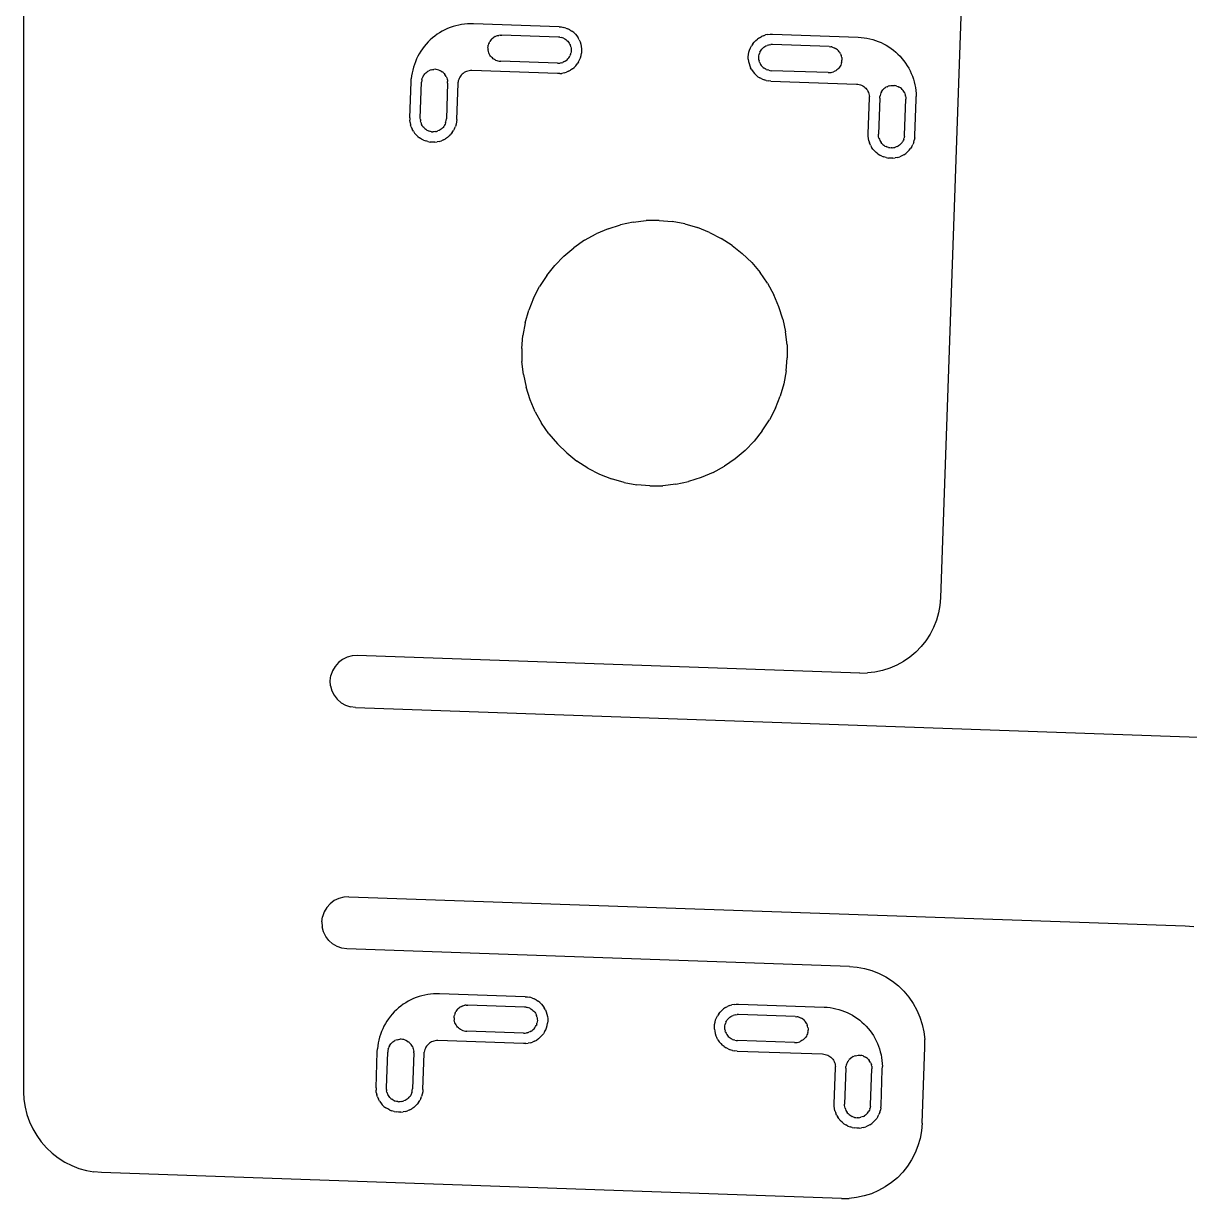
# Model space of a CAD drawing. Extents: x -45 to 62, y -48 to 31.
# Drawn here: x 6.65 to 29.03, y -12.94 to 9.62 of the extents above; entities that cross this region are included whole.
import ezdxf

# ---------------------------------------------------------------- set-up
doc = ezdxf.new("R2010")
doc.units = 0

msp = doc.modelspace()

# ---------------------------------------------------------------- linework, layer by layer
for p, q in [((25.239, 26.886), (24.251, -1.403)), ((6.65, 13.677), (6.65, -10.889)), ((14.736, 9.498), (14.686, 9.472)), ((14.788, 9.522), (14.736, 9.498)), ((14.84, 9.543), (14.788, 9.522)), ((14.894, 9.562), (14.84, 9.543)), ((14.948, 9.578), (14.894, 9.562)), ((15.003, 9.591), (14.948, 9.578)), ((15.059, 9.601), (15.003, 9.591)), ((15.115, 9.609), (15.059, 9.601)), ((15.172, 9.614), (15.115, 9.609)), ((15.228, 9.616), (15.172, 9.614)), ((15.285, 9.616), (15.228, 9.616)), ((16.929, 9.558), (15.285, 9.616)), ((16.929, 9.558), (16.973, 9.555)), ((16.973, 9.555), (17.016, 9.547)), ((17.059, 9.534), (17.016, 9.547)), ((17.059, 9.534), (17.1, 9.518)), ((17.139, 9.498), (17.1, 9.518)), ((17.139, 9.498), (17.176, 9.474)), ((14.416, 9.266), (14.378, 9.225)), ((14.457, 9.306), (14.416, 9.266)), ((14.499, 9.344), (14.457, 9.306)), ((14.544, 9.379), (14.499, 9.344)), ((14.589, 9.413), (14.544, 9.379)), ((14.637, 9.444), (14.589, 9.413)), ((14.686, 9.472), (14.637, 9.444)), ((15.587, 9.25), (15.578, 9.228)), ((15.587, 9.25), (15.598, 9.272)), ((15.611, 9.293), (15.598, 9.272)), ((15.627, 9.312), (15.611, 9.293)), ((15.644, 9.33), (15.627, 9.312)), ((15.644, 9.33), (15.662, 9.345)), ((15.682, 9.359), (15.662, 9.345)), ((15.704, 9.371), (15.682, 9.359)), ((15.704, 9.371), (15.726, 9.381)), ((15.726, 9.381), (15.75, 9.388)), ((15.75, 9.388), (15.774, 9.393)), ((15.798, 9.396), (15.774, 9.393)), ((15.798, 9.396), (15.828, 9.397)), ((16.917, 9.359), (15.828, 9.397)), ((16.946, 9.356), (16.917, 9.359)), ((16.946, 9.356), (16.97, 9.352)), ((16.994, 9.345), (16.97, 9.352)), ((17.017, 9.336), (16.994, 9.345)), ((17.017, 9.336), (17.039, 9.325)), ((17.039, 9.325), (17.059, 9.311)), ((17.059, 9.311), (17.078, 9.296)), ((17.078, 9.296), (17.096, 9.279)), ((17.096, 9.279), (17.112, 9.26)), ((17.112, 9.26), (17.126, 9.24)), ((17.211, 9.446), (17.176, 9.474)), ((17.211, 9.446), (17.242, 9.415)), ((17.242, 9.415), (17.271, 9.382)), ((17.271, 9.382), (17.296, 9.345)), ((17.317, 9.307), (17.296, 9.345)), ((17.317, 9.307), (17.335, 9.266)), ((17.335, 9.266), (17.348, 9.224)), ((20.646, 9.228), (20.673, 9.263)), ((20.673, 9.263), (20.704, 9.295)), ((20.704, 9.295), (20.738, 9.323)), ((20.774, 9.348), (20.738, 9.323)), ((20.774, 9.348), (20.813, 9.369)), ((20.853, 9.387), (20.813, 9.369)), ((20.853, 9.387), (20.895, 9.4)), ((20.938, 9.41), (20.895, 9.4)), ((20.938, 9.41), (20.982, 9.415)), ((20.982, 9.415), (21.026, 9.415)), ((21.026, 9.415), (22.67, 9.358)), ((22.67, 9.358), (22.727, 9.354)), ((22.727, 9.354), (22.783, 9.348)), ((22.783, 9.348), (22.839, 9.339)), ((22.839, 9.339), (22.895, 9.328)), ((22.895, 9.328), (22.95, 9.313)), ((22.95, 9.313), (23.004, 9.296)), ((23.004, 9.296), (23.057, 9.277)), ((23.057, 9.277), (23.109, 9.254)), ((23.109, 9.254), (23.16, 9.23)), ((14.246, 9.041), (14.218, 8.991)), ((14.275, 9.089), (14.246, 9.041)), ((14.307, 9.136), (14.275, 9.089)), ((14.342, 9.181), (14.307, 9.136)), ((14.378, 9.225), (14.342, 9.181)), ((15.564, 9.156), (15.566, 9.18)), ((15.564, 9.156), (15.565, 9.131)), ((15.565, 9.131), (15.567, 9.107)), ((15.566, 9.18), (15.571, 9.204)), ((15.573, 9.083), (15.567, 9.107)), ((15.578, 9.228), (15.571, 9.204)), ((15.58, 9.059), (15.573, 9.083)), ((15.59, 9.037), (15.58, 9.059)), ((15.602, 9.015), (15.59, 9.037)), ((17.126, 9.24), (17.137, 9.219)), ((17.137, 9.219), (17.147, 9.196)), ((17.15, 9.028), (17.141, 9.005)), ((17.155, 9.173), (17.147, 9.196)), ((17.15, 9.028), (17.156, 9.051)), ((17.155, 9.173), (17.16, 9.149)), ((17.161, 9.075), (17.156, 9.051)), ((17.16, 9.149), (17.162, 9.124)), ((17.163, 9.1), (17.161, 9.075)), ((17.162, 9.124), (17.163, 9.1)), ((17.348, 9.224), (17.357, 9.181)), ((17.351, 9.005), (17.359, 9.049)), ((17.357, 9.181), (17.362, 9.137)), ((17.363, 9.093), (17.359, 9.049)), ((17.362, 9.137), (17.363, 9.093)), ((20.561, 8.981), (20.565, 9.025)), ((20.565, 9.025), (20.573, 9.069)), ((20.573, 9.069), (20.585, 9.111)), ((20.585, 9.111), (20.601, 9.152)), ((20.601, 9.152), (20.622, 9.191)), ((20.646, 9.228), (20.622, 9.191)), ((20.768, 9.023), (20.774, 9.046)), ((20.784, 9.069), (20.774, 9.046)), ((20.784, 9.069), (20.795, 9.091)), ((20.795, 9.091), (20.808, 9.111)), ((20.808, 9.111), (20.823, 9.131)), ((20.823, 9.131), (20.84, 9.148)), ((20.84, 9.148), (20.859, 9.164)), ((20.859, 9.164), (20.879, 9.178)), ((20.879, 9.178), (20.901, 9.19)), ((20.901, 9.19), (20.923, 9.199)), ((20.947, 9.207), (20.923, 9.199)), ((20.971, 9.212), (20.947, 9.207)), ((20.971, 9.212), (20.995, 9.215)), ((21.024, 9.215), (20.995, 9.215)), ((22.114, 9.177), (21.024, 9.215)), ((22.114, 9.177), (22.143, 9.175)), ((22.167, 9.17), (22.143, 9.175)), ((22.167, 9.17), (22.191, 9.163)), ((22.191, 9.163), (22.214, 9.154)), ((22.214, 9.154), (22.235, 9.143)), ((22.256, 9.13), (22.235, 9.143)), ((22.275, 9.114), (22.256, 9.13)), ((22.275, 9.114), (22.293, 9.097)), ((22.309, 9.079), (22.293, 9.097)), ((22.322, 9.058), (22.309, 9.079)), ((22.334, 9.037), (22.322, 9.058)), ((22.334, 9.037), (22.344, 9.014)), ((23.16, 9.23), (23.21, 9.202)), ((23.21, 9.202), (23.258, 9.173)), ((23.258, 9.173), (23.305, 9.141)), ((23.305, 9.141), (23.35, 9.107)), ((23.35, 9.107), (23.394, 9.07)), ((23.394, 9.07), (23.435, 9.032)), ((23.435, 9.032), (23.475, 8.991)), ((14.152, 8.835), (14.135, 8.781)), ((14.171, 8.888), (14.152, 8.835)), ((14.194, 8.94), (14.171, 8.888)), ((14.218, 8.991), (14.194, 8.94)), ((15.615, 8.995), (15.602, 9.015)), ((15.631, 8.977), (15.615, 8.995)), ((15.649, 8.96), (15.631, 8.977)), ((15.668, 8.944), (15.649, 8.96)), ((15.689, 8.931), (15.668, 8.944)), ((15.71, 8.92), (15.689, 8.931)), ((15.71, 8.92), (15.733, 8.911)), ((15.733, 8.911), (15.757, 8.904)), ((15.757, 8.904), (15.781, 8.899)), ((15.781, 8.899), (15.81, 8.897)), ((16.9, 8.859), (15.81, 8.897)), ((16.9, 8.859), (16.929, 8.859)), ((16.929, 8.859), (16.953, 8.862)), ((16.977, 8.867), (16.953, 8.862)), ((16.977, 8.867), (17.001, 8.875)), ((17.023, 8.884), (17.001, 8.875)), ((17.045, 8.896), (17.023, 8.884)), ((17.045, 8.896), (17.065, 8.91)), ((17.065, 8.91), (17.084, 8.926)), ((17.084, 8.926), (17.101, 8.943)), ((17.101, 8.943), (17.116, 8.963)), ((17.116, 8.963), (17.129, 8.983)), ((17.129, 8.983), (17.141, 9.005)), ((17.22, 8.779), (17.251, 8.811)), ((17.251, 8.811), (17.278, 8.846)), ((17.302, 8.883), (17.278, 8.846)), ((17.302, 8.883), (17.323, 8.922)), ((17.323, 8.922), (17.339, 8.963)), ((17.339, 8.963), (17.351, 9.005)), ((20.562, 8.937), (20.561, 8.981)), ((20.562, 8.937), (20.567, 8.893)), ((20.567, 8.893), (20.576, 8.85)), ((20.576, 8.85), (20.589, 8.808)), ((20.589, 8.808), (20.607, 8.767)), ((20.761, 8.974), (20.763, 8.999)), ((20.762, 8.95), (20.761, 8.974)), ((20.764, 8.925), (20.762, 8.95)), ((20.763, 8.999), (20.768, 9.023)), ((20.764, 8.925), (20.769, 8.901)), ((20.777, 8.878), (20.769, 8.901)), ((20.777, 8.878), (20.787, 8.855)), ((20.787, 8.855), (20.798, 8.834)), ((20.798, 8.834), (20.812, 8.814)), ((20.812, 8.814), (20.828, 8.795)), ((22.326, 8.802), (22.313, 8.781)), ((22.337, 8.823), (22.326, 8.802)), ((22.346, 8.846), (22.337, 8.823)), ((22.351, 8.991), (22.344, 9.014)), ((22.353, 8.87), (22.346, 8.846)), ((22.357, 8.967), (22.351, 8.991)), ((22.353, 8.87), (22.358, 8.894)), ((22.357, 8.967), (22.359, 8.943)), ((22.358, 8.894), (22.36, 8.918)), ((22.359, 8.943), (22.36, 8.918)), ((23.475, 8.991), (23.512, 8.949)), ((23.512, 8.949), (23.548, 8.905)), ((23.548, 8.905), (23.581, 8.859)), ((23.581, 8.859), (23.612, 8.811)), ((23.612, 8.811), (23.641, 8.762)), ((14.1, 8.615), (14.094, 8.558)), ((14.109, 8.671), (14.1, 8.615)), ((14.12, 8.726), (14.109, 8.671)), ((14.135, 8.781), (14.12, 8.726)), ((14.313, 8.595), (14.304, 8.572)), ((14.324, 8.616), (14.313, 8.595)), ((14.324, 8.616), (14.338, 8.637)), ((14.338, 8.637), (14.353, 8.656)), ((14.37, 8.674), (14.353, 8.656)), ((14.37, 8.674), (14.389, 8.689)), ((14.389, 8.689), (14.409, 8.703)), ((14.409, 8.703), (14.43, 8.715)), ((14.453, 8.725), (14.43, 8.715)), ((14.476, 8.732), (14.453, 8.725)), ((14.476, 8.732), (14.5, 8.737)), ((14.5, 8.737), (14.524, 8.74)), ((14.549, 8.741), (14.524, 8.74)), ((14.573, 8.739), (14.549, 8.741)), ((14.597, 8.734), (14.573, 8.739)), ((14.621, 8.727), (14.597, 8.734)), ((14.621, 8.727), (14.644, 8.718)), ((14.666, 8.707), (14.644, 8.718)), ((14.666, 8.707), (14.686, 8.694)), ((14.705, 8.678), (14.686, 8.694)), ((14.705, 8.678), (14.723, 8.661)), ((14.723, 8.661), (14.739, 8.643)), ((14.753, 8.622), (14.739, 8.643)), ((14.765, 8.601), (14.753, 8.622)), ((14.765, 8.601), (14.774, 8.578)), ((14.774, 8.578), (14.782, 8.555)), ((15.024, 8.589), (15.013, 8.567)), ((15.038, 8.61), (15.024, 8.589)), ((15.053, 8.63), (15.038, 8.61)), ((15.071, 8.648), (15.053, 8.63)), ((15.09, 8.664), (15.071, 8.648)), ((15.11, 8.678), (15.09, 8.664)), ((15.132, 8.69), (15.11, 8.678)), ((15.155, 8.7), (15.132, 8.69)), ((15.179, 8.708), (15.155, 8.7)), ((15.204, 8.713), (15.179, 8.708)), ((15.229, 8.716), (15.204, 8.713)), ((15.254, 8.716), (15.229, 8.716)), ((16.898, 8.659), (15.254, 8.716)), ((16.942, 8.659), (16.898, 8.659)), ((16.942, 8.659), (16.986, 8.664)), ((17.029, 8.674), (16.986, 8.664)), ((17.029, 8.674), (17.071, 8.687)), ((17.111, 8.704), (17.071, 8.687)), ((17.111, 8.704), (17.15, 8.726)), ((17.186, 8.751), (17.15, 8.726)), ((17.186, 8.751), (17.22, 8.779)), ((20.628, 8.729), (20.607, 8.767)), ((20.628, 8.729), (20.653, 8.692)), ((20.653, 8.692), (20.682, 8.659)), ((20.682, 8.659), (20.713, 8.628)), ((20.748, 8.6), (20.713, 8.628)), ((20.748, 8.6), (20.785, 8.576)), ((20.824, 8.556), (20.785, 8.576)), ((20.828, 8.795), (20.846, 8.778)), ((20.846, 8.778), (20.865, 8.763)), ((20.885, 8.749), (20.865, 8.763)), ((20.907, 8.738), (20.885, 8.749)), ((20.907, 8.738), (20.93, 8.729)), ((20.954, 8.722), (20.93, 8.729)), ((20.954, 8.722), (20.978, 8.718)), ((20.978, 8.718), (21.007, 8.715)), ((22.096, 8.677), (21.007, 8.715)), ((22.096, 8.677), (22.126, 8.678)), ((22.126, 8.678), (22.15, 8.681)), ((22.15, 8.681), (22.174, 8.686)), ((22.174, 8.686), (22.198, 8.693)), ((22.22, 8.703), (22.198, 8.693)), ((22.242, 8.715), (22.22, 8.703)), ((22.262, 8.729), (22.242, 8.715)), ((22.28, 8.744), (22.262, 8.729)), ((22.298, 8.762), (22.28, 8.744)), ((22.313, 8.781), (22.298, 8.762)), ((23.641, 8.762), (23.667, 8.712)), ((23.667, 8.712), (23.691, 8.661)), ((23.691, 8.661), (23.712, 8.608)), ((23.712, 8.608), (23.731, 8.554)), ((14.066, 7.807), (14.09, 8.502)), ((14.09, 8.502), (14.094, 8.558)), ((14.266, 7.805), (14.29, 8.495)), ((14.293, 8.524), (14.29, 8.495)), ((14.297, 8.548), (14.293, 8.524)), ((14.297, 8.548), (14.304, 8.572)), ((14.79, 8.477), (14.766, 7.788)), ((14.782, 8.555), (14.787, 8.531)), ((14.787, 8.531), (14.79, 8.507)), ((14.79, 8.477), (14.79, 8.507)), ((14.966, 7.776), (14.99, 8.47)), ((14.99, 8.47), (14.992, 8.495)), ((14.996, 8.52), (14.992, 8.495)), ((15.003, 8.544), (14.996, 8.52)), ((15.013, 8.567), (15.003, 8.544)), ((20.824, 8.556), (20.865, 8.54)), ((20.908, 8.527), (20.865, 8.54)), ((20.908, 8.527), (20.951, 8.519)), ((20.995, 8.516), (20.951, 8.519)), ((20.995, 8.516), (22.639, 8.458)), ((22.639, 8.458), (22.664, 8.456)), ((22.664, 8.456), (22.689, 8.452)), ((22.689, 8.452), (22.713, 8.445)), ((22.713, 8.445), (22.736, 8.435)), ((22.736, 8.435), (22.758, 8.424)), ((22.758, 8.424), (22.779, 8.41)), ((22.779, 8.41), (22.799, 8.395)), ((22.799, 8.395), (22.817, 8.377)), ((22.817, 8.377), (22.833, 8.358)), ((22.833, 8.358), (22.847, 8.338)), ((23.132, 8.33), (23.147, 8.349)), ((23.165, 8.367), (23.147, 8.349)), ((23.183, 8.382), (23.165, 8.367)), ((23.183, 8.382), (23.203, 8.396)), ((23.225, 8.408), (23.203, 8.396)), ((23.225, 8.408), (23.247, 8.418)), ((23.271, 8.425), (23.247, 8.418)), ((23.271, 8.425), (23.295, 8.43)), ((23.295, 8.43), (23.319, 8.433)), ((23.319, 8.433), (23.344, 8.433)), ((23.344, 8.433), (23.368, 8.431)), ((23.392, 8.427), (23.368, 8.431)), ((23.416, 8.42), (23.392, 8.427)), ((23.416, 8.42), (23.438, 8.411)), ((23.438, 8.411), (23.46, 8.4)), ((23.481, 8.387), (23.46, 8.4)), ((23.5, 8.371), (23.481, 8.387)), ((23.518, 8.354), (23.5, 8.371)), ((23.518, 8.354), (23.533, 8.335)), ((23.731, 8.554), (23.746, 8.5)), ((23.746, 8.5), (23.76, 8.445)), ((23.76, 8.445), (23.77, 8.389)), ((23.77, 8.389), (23.778, 8.333)), ((22.847, 8.338), (22.859, 8.316)), ((22.859, 8.316), (22.869, 8.293)), ((22.861, 7.5), (22.885, 8.195)), ((22.869, 8.293), (22.877, 8.269)), ((22.877, 8.269), (22.882, 8.244)), ((22.882, 8.244), (22.885, 8.22)), ((22.885, 8.195), (22.885, 8.22)), ((23.085, 8.188), (23.061, 7.498)), ((23.085, 8.188), (23.087, 8.217)), ((23.092, 8.241), (23.087, 8.217)), ((23.099, 8.265), (23.092, 8.241)), ((23.108, 8.287), (23.099, 8.265)), ((23.119, 8.309), (23.108, 8.287)), ((23.119, 8.309), (23.132, 8.33)), ((23.547, 8.315), (23.533, 8.335)), ((23.559, 8.294), (23.547, 8.315)), ((23.559, 8.294), (23.569, 8.271)), ((23.56, 7.48), (23.585, 8.17)), ((23.569, 8.271), (23.576, 8.248)), ((23.581, 8.224), (23.576, 8.248)), ((23.581, 8.224), (23.584, 8.2)), ((23.584, 8.2), (23.585, 8.17)), ((23.76, 7.469), (23.784, 8.163)), ((23.778, 8.333), (23.783, 8.276)), ((23.783, 8.276), (23.785, 8.22)), ((23.784, 8.163), (23.785, 8.22)), ((14.066, 7.807), (14.067, 7.763)), ((14.072, 7.719), (14.067, 7.763)), ((14.072, 7.719), (14.081, 7.676)), ((14.094, 7.634), (14.081, 7.676)), ((14.267, 7.776), (14.266, 7.805)), ((14.267, 7.776), (14.269, 7.751)), ((14.274, 7.727), (14.269, 7.751)), ((14.274, 7.727), (14.282, 7.704)), ((14.282, 7.704), (14.292, 7.681)), ((14.303, 7.66), (14.292, 7.681)), ((14.743, 7.688), (14.732, 7.666)), ((14.752, 7.711), (14.743, 7.688)), ((14.752, 7.711), (14.759, 7.734)), ((14.759, 7.734), (14.763, 7.758)), ((14.763, 7.758), (14.766, 7.788)), ((14.954, 7.688), (14.942, 7.646)), ((14.962, 7.732), (14.954, 7.688)), ((14.966, 7.776), (14.962, 7.732)), ((14.094, 7.634), (14.112, 7.593)), ((14.133, 7.555), (14.112, 7.593)), ((14.133, 7.555), (14.158, 7.518)), ((14.158, 7.518), (14.187, 7.484)), ((14.218, 7.454), (14.187, 7.484)), ((14.218, 7.454), (14.253, 7.426)), ((14.317, 7.64), (14.303, 7.66)), ((14.333, 7.621), (14.317, 7.64)), ((14.333, 7.621), (14.351, 7.604)), ((14.351, 7.604), (14.37, 7.589)), ((14.39, 7.575), (14.37, 7.589)), ((14.39, 7.575), (14.412, 7.564)), ((14.412, 7.564), (14.435, 7.555)), ((14.459, 7.548), (14.435, 7.555)), ((14.483, 7.544), (14.459, 7.548)), ((14.483, 7.544), (14.507, 7.542)), ((14.532, 7.542), (14.507, 7.542)), ((14.556, 7.545), (14.532, 7.542)), ((14.556, 7.545), (14.58, 7.55)), ((14.58, 7.55), (14.603, 7.557)), ((14.626, 7.567), (14.603, 7.557)), ((14.647, 7.579), (14.626, 7.567)), ((14.667, 7.593), (14.647, 7.579)), ((14.686, 7.609), (14.667, 7.593)), ((14.69, 7.613), (14.686, 7.609)), ((14.69, 7.613), (14.703, 7.626)), ((14.719, 7.645), (14.703, 7.626)), ((14.732, 7.666), (14.719, 7.645)), ((14.823, 7.462), (14.789, 7.434)), ((14.823, 7.462), (14.834, 7.473)), ((14.834, 7.473), (14.854, 7.494)), ((14.881, 7.528), (14.854, 7.494)), ((14.881, 7.528), (14.905, 7.566)), ((14.925, 7.605), (14.905, 7.566)), ((14.925, 7.605), (14.942, 7.646)), ((22.861, 7.456), (22.861, 7.5)), ((22.866, 7.412), (22.861, 7.456)), ((23.061, 7.468), (23.061, 7.498)), ((23.064, 7.444), (23.061, 7.468)), ((23.558, 7.451), (23.554, 7.427)), ((23.558, 7.451), (23.56, 7.48)), ((23.756, 7.425), (23.76, 7.469)), ((14.29, 7.402), (14.253, 7.426)), ((14.329, 7.382), (14.29, 7.402)), ((14.329, 7.382), (14.37, 7.366)), ((14.413, 7.353), (14.37, 7.366)), ((14.413, 7.353), (14.456, 7.345)), ((14.5, 7.342), (14.456, 7.345)), ((14.544, 7.342), (14.5, 7.342)), ((14.544, 7.342), (14.588, 7.347)), ((14.631, 7.356), (14.588, 7.347)), ((14.631, 7.356), (14.673, 7.37)), ((14.714, 7.387), (14.673, 7.37)), ((14.714, 7.387), (14.753, 7.409)), ((14.789, 7.434), (14.753, 7.409)), ((22.876, 7.369), (22.866, 7.412)), ((22.876, 7.369), (22.889, 7.327)), ((22.906, 7.286), (22.889, 7.327)), ((22.906, 7.286), (22.928, 7.247)), ((22.953, 7.211), (22.928, 7.247)), ((23.069, 7.42), (23.064, 7.444)), ((23.069, 7.42), (23.077, 7.397)), ((23.077, 7.397), (23.086, 7.374)), ((23.086, 7.374), (23.098, 7.353)), ((23.098, 7.353), (23.112, 7.333)), ((23.124, 7.318), (23.112, 7.333)), ((23.124, 7.318), (23.128, 7.314)), ((23.128, 7.314), (23.145, 7.297)), ((23.145, 7.297), (23.165, 7.282)), ((23.165, 7.282), (23.185, 7.268)), ((23.185, 7.268), (23.207, 7.257)), ((23.23, 7.248), (23.207, 7.257)), ((23.253, 7.241), (23.23, 7.248)), ((23.253, 7.241), (23.277, 7.237)), ((23.277, 7.237), (23.302, 7.235)), ((23.326, 7.235), (23.302, 7.235)), ((23.326, 7.235), (23.351, 7.238)), ((23.351, 7.238), (23.375, 7.243)), ((23.398, 7.25), (23.375, 7.243)), ((23.42, 7.26), (23.398, 7.25)), ((23.42, 7.26), (23.442, 7.272)), ((23.462, 7.286), (23.442, 7.272)), ((23.481, 7.302), (23.462, 7.286)), ((23.481, 7.302), (23.498, 7.319)), ((23.498, 7.319), (23.513, 7.338)), ((23.513, 7.338), (23.526, 7.359)), ((23.538, 7.381), (23.526, 7.359)), ((23.547, 7.403), (23.538, 7.381)), ((23.547, 7.403), (23.554, 7.427)), ((23.648, 7.187), (23.676, 7.221)), ((23.7, 7.258), (23.676, 7.221)), ((23.7, 7.258), (23.72, 7.298)), ((23.736, 7.339), (23.72, 7.298)), ((23.736, 7.339), (23.748, 7.381)), ((23.756, 7.425), (23.748, 7.381)), ((22.953, 7.211), (22.971, 7.189)), ((22.971, 7.189), (22.981, 7.177)), ((23.013, 7.147), (22.981, 7.177)), ((23.048, 7.119), (23.013, 7.147)), ((23.048, 7.119), (23.085, 7.095)), ((23.124, 7.075), (23.085, 7.095)), ((23.124, 7.075), (23.165, 7.058)), ((23.207, 7.046), (23.165, 7.058)), ((23.207, 7.046), (23.251, 7.038)), ((23.295, 7.035), (23.251, 7.038)), ((23.339, 7.035), (23.295, 7.035)), ((23.339, 7.035), (23.383, 7.04)), ((23.426, 7.049), (23.383, 7.04)), ((23.426, 7.049), (23.468, 7.063)), ((23.509, 7.08), (23.468, 7.063)), ((23.547, 7.102), (23.509, 7.08)), ((23.547, 7.102), (23.584, 7.127)), ((23.617, 7.155), (23.584, 7.127)), ((23.617, 7.155), (23.648, 7.187)), ((17.869, 5.679), (17.639, 5.58)), ((17.869, 5.679), (18.107, 5.755)), ((18.352, 5.808), (18.107, 5.755)), ((18.352, 5.808), (18.6, 5.836)), ((18.851, 5.839), (18.6, 5.836)), ((18.851, 5.839), (19.1, 5.818)), ((19.346, 5.773), (19.1, 5.818)), ((19.346, 5.773), (19.587, 5.704)), ((19.819, 5.611), (19.587, 5.704)), ((17.42, 5.459), (17.214, 5.317)), ((17.42, 5.459), (17.639, 5.58)), ((19.819, 5.611), (20.041, 5.496)), ((20.251, 5.36), (20.041, 5.496)), ((17.023, 5.156), (17.214, 5.317)), ((20.251, 5.36), (20.447, 5.204)), ((20.447, 5.204), (20.627, 5.03)), ((16.692, 4.781), (16.848, 4.976)), ((16.848, 4.976), (17.023, 5.156)), ((20.627, 5.03), (20.788, 4.839)), ((16.692, 4.781), (16.556, 4.571)), ((20.93, 4.633), (20.788, 4.839)), ((16.441, 4.348), (16.556, 4.571)), ((20.93, 4.633), (21.051, 4.414)), ((16.441, 4.348), (16.349, 4.116)), ((21.15, 4.184), (21.051, 4.414)), ((16.28, 3.875), (16.349, 4.116)), ((21.226, 3.946), (21.15, 4.184)), ((16.28, 3.875), (16.234, 3.629)), ((21.226, 3.946), (21.279, 3.701)), ((16.213, 3.38), (16.234, 3.629)), ((21.307, 3.452), (21.279, 3.701)), ((21.307, 3.452), (21.31, 3.202)), ((16.213, 3.38), (16.217, 3.13)), ((21.289, 2.953), (21.31, 3.202)), ((16.245, 2.881), (16.217, 3.13)), ((21.289, 2.953), (21.244, 2.706)), ((16.245, 2.881), (16.297, 2.636)), ((16.373, 2.398), (16.297, 2.636)), ((21.244, 2.706), (21.175, 2.466)), ((16.472, 2.168), (16.373, 2.398)), ((21.082, 2.233), (21.175, 2.466)), ((16.472, 2.168), (16.593, 1.949)), ((21.082, 2.233), (20.967, 2.011)), ((16.735, 1.743), (16.593, 1.949)), ((20.831, 1.801), (20.967, 2.011)), ((16.735, 1.743), (16.897, 1.552)), ((20.501, 1.426), (20.675, 1.605)), ((20.831, 1.801), (20.675, 1.605)), ((16.897, 1.552), (17.076, 1.377)), ((17.076, 1.377), (17.272, 1.221)), ((20.501, 1.426), (20.31, 1.264)), ((17.482, 1.085), (17.272, 1.221)), ((20.31, 1.264), (20.104, 1.123)), ((17.482, 1.085), (17.704, 0.97)), ((17.704, 0.97), (17.937, 0.878)), ((19.655, 0.902), (19.416, 0.826)), ((19.885, 1.001), (19.655, 0.902)), ((19.885, 1.001), (20.104, 1.123)), ((18.177, 0.809), (17.937, 0.878)), ((18.177, 0.809), (18.423, 0.763)), ((18.673, 0.742), (18.423, 0.763)), ((18.673, 0.742), (18.923, 0.746)), ((19.172, 0.774), (18.923, 0.746)), ((19.172, 0.774), (19.416, 0.826)), ((24.239, -1.55), (24.212, -1.695)), ((24.251, -1.403), (24.239, -1.55)), ((24.212, -1.695), (24.172, -1.836)), ((24.117, -1.973), (24.05, -2.104)), ((24.172, -1.836), (24.117, -1.973)), ((23.97, -2.228), (23.878, -2.343)), ((24.05, -2.104), (23.97, -2.228)), ((23.775, -2.448), (23.663, -2.543)), ((23.878, -2.343), (23.775, -2.448)), ((12.697, -2.648), (12.632, -2.721)), ((12.775, -2.588), (12.697, -2.648)), ((12.863, -2.545), (12.775, -2.588)), ((12.958, -2.52), (12.863, -2.545)), ((13.056, -2.514), (12.958, -2.52)), ((22.7, -2.85), (13.056, -2.514)), ((23.413, -2.698), (23.277, -2.756)), ((23.541, -2.627), (23.413, -2.698)), ((23.663, -2.543), (23.541, -2.627)), ((12.539, -2.996), (12.552, -2.899)), ((12.583, -2.806), (12.552, -2.899)), ((12.632, -2.721), (12.583, -2.806)), ((22.7, -2.85), (22.847, -2.848)), ((22.993, -2.832), (22.847, -2.848)), ((23.137, -2.801), (22.993, -2.832)), ((23.277, -2.756), (23.137, -2.801)), ((12.545, -3.094), (12.539, -2.996)), ((12.545, -3.094), (12.57, -3.188)), ((12.57, -3.188), (12.613, -3.276)), ((12.613, -3.276), (12.673, -3.354)), ((12.673, -3.354), (12.746, -3.419)), ((12.746, -3.419), (12.831, -3.468)), ((12.831, -3.468), (12.924, -3.5)), ((13.021, -3.513), (12.924, -3.5)), ((13.021, -3.513), (29.203, -4.078)), ((12.701, -7.176), (12.613, -7.219)), ((12.796, -7.151), (12.701, -7.176)), ((12.894, -7.145), (12.796, -7.151)), ((12.894, -7.145), (28.949, -7.705)), ((12.422, -7.437), (12.39, -7.53)), ((12.471, -7.352), (12.422, -7.437)), ((12.536, -7.279), (12.471, -7.352)), ((12.613, -7.219), (12.536, -7.279)), ((12.377, -7.627), (12.39, -7.53)), ((12.377, -7.627), (12.383, -7.725)), ((12.408, -7.82), (12.383, -7.725)), ((12.451, -7.908), (12.408, -7.82)), ((28.949, -7.705), (29.112, -7.716)), ((12.511, -7.986), (12.451, -7.908)), ((12.584, -8.05), (12.511, -7.986)), ((12.669, -8.1), (12.584, -8.05)), ((12.762, -8.131), (12.669, -8.1)), ((12.859, -8.144), (12.762, -8.131)), ((22.503, -8.481), (12.859, -8.144)), ((22.503, -8.481), (22.65, -8.493)), ((22.65, -8.493), (22.795, -8.52)), ((22.795, -8.52), (22.936, -8.561)), ((22.936, -8.561), (23.073, -8.615)), ((23.073, -8.615), (23.204, -8.683)), ((23.204, -8.683), (23.327, -8.763)), ((23.327, -8.763), (23.442, -8.854)), ((14.409, -9.02), (14.353, -9.031)), ((14.465, -9.012), (14.409, -9.02)), ((14.522, -9.007), (14.465, -9.012)), ((14.578, -9.005), (14.522, -9.007)), ((14.635, -9.006), (14.578, -9.005)), ((16.279, -9.063), (14.635, -9.006)), ((23.442, -8.854), (23.548, -8.957)), ((23.548, -8.957), (23.643, -9.069)), ((13.894, -9.242), (13.849, -9.278)), ((13.939, -9.209), (13.894, -9.242)), ((13.987, -9.178), (13.939, -9.209)), ((14.036, -9.149), (13.987, -9.178)), ((14.086, -9.123), (14.036, -9.149)), ((14.138, -9.099), (14.086, -9.123)), ((14.19, -9.078), (14.138, -9.099)), ((14.244, -9.06), (14.19, -9.078)), ((14.298, -9.044), (14.244, -9.06)), ((14.353, -9.031), (14.298, -9.044)), ((15.054, -9.25), (15.076, -9.241)), ((15.076, -9.241), (15.1, -9.233)), ((15.1, -9.233), (15.124, -9.228)), ((15.148, -9.225), (15.124, -9.228)), ((15.148, -9.225), (15.178, -9.225)), ((16.267, -9.263), (15.178, -9.225)), ((16.279, -9.063), (16.323, -9.067)), ((16.323, -9.067), (16.366, -9.075)), ((16.409, -9.087), (16.366, -9.075)), ((16.409, -9.087), (16.45, -9.103)), ((16.489, -9.124), (16.45, -9.103)), ((16.489, -9.124), (16.526, -9.148)), ((16.561, -9.175), (16.526, -9.148)), ((16.561, -9.175), (16.592, -9.206)), ((16.592, -9.206), (16.621, -9.24)), ((16.621, -9.24), (16.646, -9.276)), ((20.203, -9.234), (20.163, -9.252)), ((20.203, -9.234), (20.245, -9.221)), ((20.288, -9.212), (20.245, -9.221)), ((20.288, -9.212), (20.332, -9.207)), ((20.332, -9.207), (20.376, -9.206)), ((20.376, -9.206), (22.02, -9.264)), ((23.643, -9.069), (23.726, -9.191)), ((23.726, -9.191), (23.798, -9.32)), ((13.692, -9.44), (13.657, -9.485)), ((13.728, -9.397), (13.692, -9.44)), ((13.766, -9.355), (13.728, -9.397)), ((13.807, -9.315), (13.766, -9.355)), ((13.849, -9.278), (13.807, -9.315)), ((14.914, -9.466), (14.916, -9.441)), ((14.914, -9.466), (14.915, -9.49)), ((14.916, -9.441), (14.921, -9.417)), ((14.928, -9.394), (14.921, -9.417)), ((14.937, -9.371), (14.928, -9.394)), ((14.937, -9.371), (14.948, -9.349)), ((14.961, -9.329), (14.948, -9.349)), ((14.976, -9.309), (14.961, -9.329)), ((14.994, -9.292), (14.976, -9.309)), ((14.994, -9.292), (15.012, -9.276)), ((15.032, -9.262), (15.012, -9.276)), ((15.054, -9.25), (15.032, -9.262)), ((16.296, -9.265), (16.267, -9.263)), ((16.296, -9.265), (16.32, -9.27)), ((16.344, -9.277), (16.32, -9.27)), ((16.367, -9.286), (16.344, -9.277)), ((16.367, -9.286), (16.389, -9.297)), ((16.389, -9.297), (16.409, -9.31)), ((16.409, -9.31), (16.428, -9.325)), ((16.428, -9.325), (16.446, -9.343)), ((16.446, -9.343), (16.462, -9.361)), ((16.462, -9.361), (16.476, -9.381)), ((16.476, -9.381), (16.487, -9.403)), ((16.487, -9.403), (16.497, -9.425)), ((16.505, -9.449), (16.497, -9.425)), ((16.505, -9.449), (16.51, -9.473)), ((16.51, -9.473), (16.512, -9.497)), ((16.667, -9.315), (16.646, -9.276)), ((16.667, -9.315), (16.685, -9.355)), ((16.685, -9.355), (16.698, -9.397)), ((16.698, -9.397), (16.707, -9.441)), ((16.707, -9.441), (16.712, -9.484)), ((19.935, -9.51), (19.951, -9.469)), ((19.951, -9.469), (19.972, -9.43)), ((19.996, -9.393), (19.972, -9.43)), ((19.996, -9.393), (20.023, -9.359)), ((20.023, -9.359), (20.054, -9.327)), ((20.054, -9.327), (20.088, -9.298)), ((20.124, -9.273), (20.088, -9.298)), ((20.124, -9.273), (20.163, -9.252)), ((20.173, -9.491), (20.19, -9.473)), ((20.19, -9.473), (20.209, -9.458)), ((20.209, -9.458), (20.229, -9.444)), ((20.229, -9.444), (20.251, -9.432)), ((20.251, -9.432), (20.273, -9.422)), ((20.297, -9.415), (20.273, -9.422)), ((20.321, -9.409), (20.297, -9.415)), ((20.321, -9.409), (20.345, -9.407)), ((20.374, -9.406), (20.345, -9.407)), ((21.464, -9.444), (20.374, -9.406)), ((21.464, -9.444), (21.493, -9.447)), ((21.517, -9.451), (21.493, -9.447)), ((21.517, -9.451), (21.541, -9.458)), ((21.541, -9.458), (21.564, -9.467)), ((21.564, -9.467), (21.585, -9.478)), ((22.02, -9.264), (22.077, -9.267)), ((22.077, -9.267), (22.133, -9.273)), ((22.133, -9.273), (22.189, -9.282)), ((22.189, -9.282), (22.245, -9.294)), ((22.245, -9.294), (22.3, -9.308)), ((22.3, -9.308), (22.354, -9.325)), ((22.354, -9.325), (22.407, -9.345)), ((22.407, -9.345), (22.459, -9.367)), ((22.459, -9.367), (22.51, -9.392)), ((22.51, -9.392), (22.56, -9.419)), ((22.56, -9.419), (22.608, -9.449)), ((22.608, -9.449), (22.655, -9.481)), ((23.798, -9.32), (23.856, -9.455)), ((23.856, -9.455), (23.901, -9.595)), ((13.544, -9.681), (13.521, -9.733)), ((13.568, -9.63), (13.544, -9.681)), ((13.596, -9.58), (13.568, -9.63)), ((13.625, -9.532), (13.596, -9.58)), ((13.657, -9.485), (13.625, -9.532)), ((14.915, -9.49), (14.917, -9.515)), ((14.923, -9.539), (14.917, -9.515)), ((14.93, -9.562), (14.923, -9.539)), ((14.94, -9.584), (14.93, -9.562)), ((14.952, -9.606), (14.94, -9.584)), ((14.965, -9.626), (14.952, -9.606)), ((14.981, -9.645), (14.965, -9.626)), ((14.999, -9.662), (14.981, -9.645)), ((15.018, -9.677), (14.999, -9.662)), ((15.039, -9.691), (15.018, -9.677)), ((15.06, -9.702), (15.039, -9.691)), ((16.415, -9.711), (16.434, -9.696)), ((16.434, -9.696), (16.451, -9.678)), ((16.451, -9.678), (16.466, -9.659)), ((16.466, -9.659), (16.479, -9.638)), ((16.479, -9.638), (16.491, -9.616)), ((16.5, -9.594), (16.491, -9.616)), ((16.5, -9.594), (16.506, -9.57)), ((16.511, -9.546), (16.506, -9.57)), ((16.513, -9.522), (16.511, -9.546)), ((16.512, -9.497), (16.513, -9.522)), ((16.652, -9.739), (16.673, -9.7)), ((16.673, -9.7), (16.689, -9.658)), ((16.689, -9.658), (16.701, -9.616)), ((16.701, -9.616), (16.709, -9.573)), ((16.713, -9.529), (16.709, -9.573)), ((16.712, -9.484), (16.713, -9.529)), ((19.911, -9.64), (19.915, -9.596)), ((19.912, -9.684), (19.911, -9.64)), ((19.912, -9.684), (19.917, -9.728)), ((19.915, -9.596), (19.923, -9.553)), ((19.923, -9.553), (19.935, -9.51)), ((20.111, -9.647), (20.113, -9.623)), ((20.112, -9.672), (20.111, -9.647)), ((20.114, -9.696), (20.112, -9.672)), ((20.113, -9.623), (20.118, -9.599)), ((20.114, -9.696), (20.119, -9.72)), ((20.118, -9.599), (20.124, -9.575)), ((20.133, -9.552), (20.124, -9.575)), ((20.133, -9.552), (20.145, -9.531)), ((20.145, -9.531), (20.158, -9.51)), ((20.158, -9.51), (20.173, -9.491)), ((21.606, -9.492), (21.585, -9.478)), ((21.625, -9.507), (21.606, -9.492)), ((21.625, -9.507), (21.643, -9.524)), ((21.659, -9.543), (21.643, -9.524)), ((21.672, -9.563), (21.659, -9.543)), ((21.684, -9.584), (21.672, -9.563)), ((21.684, -9.584), (21.694, -9.607)), ((21.701, -9.63), (21.694, -9.607)), ((21.707, -9.654), (21.701, -9.63)), ((21.707, -9.654), (21.709, -9.679)), ((21.709, -9.679), (21.71, -9.703)), ((22.655, -9.481), (22.7, -9.515)), ((22.7, -9.515), (22.744, -9.551)), ((22.744, -9.551), (22.785, -9.59)), ((22.785, -9.59), (22.825, -9.63)), ((22.825, -9.63), (22.862, -9.673)), ((22.862, -9.673), (22.898, -9.717)), ((23.901, -9.595), (23.931, -9.739)), ((13.47, -9.895), (13.459, -9.951)), ((13.485, -9.84), (13.47, -9.895)), ((13.502, -9.786), (13.485, -9.84)), ((13.521, -9.733), (13.502, -9.786)), ((13.739, -9.932), (13.759, -9.918)), ((13.759, -9.918), (13.78, -9.906)), ((13.803, -9.897), (13.78, -9.906)), ((13.826, -9.889), (13.803, -9.897)), ((13.826, -9.889), (13.85, -9.884)), ((13.85, -9.884), (13.874, -9.881)), ((13.899, -9.881), (13.874, -9.881)), ((13.923, -9.883), (13.899, -9.881)), ((13.947, -9.887), (13.923, -9.883)), ((13.971, -9.894), (13.947, -9.887)), ((13.971, -9.894), (13.994, -9.903)), ((14.016, -9.914), (13.994, -9.903)), ((14.016, -9.914), (14.036, -9.928)), ((14.505, -9.921), (14.482, -9.931)), ((14.529, -9.914), (14.505, -9.921)), ((14.554, -9.908), (14.529, -9.914)), ((14.579, -9.906), (14.554, -9.908)), ((14.604, -9.905), (14.579, -9.906)), ((16.248, -9.963), (14.604, -9.905)), ((15.06, -9.702), (15.083, -9.711)), ((15.083, -9.711), (15.107, -9.718)), ((15.107, -9.718), (15.131, -9.722)), ((15.131, -9.722), (15.16, -9.725)), ((16.25, -9.763), (15.16, -9.725)), ((16.25, -9.763), (16.279, -9.762)), ((16.279, -9.762), (16.303, -9.759)), ((16.327, -9.754), (16.303, -9.759)), ((16.327, -9.754), (16.351, -9.747)), ((16.373, -9.737), (16.351, -9.747)), ((16.395, -9.725), (16.373, -9.737)), ((16.395, -9.725), (16.415, -9.711)), ((16.461, -9.917), (16.421, -9.934)), ((16.461, -9.917), (16.5, -9.896)), ((16.536, -9.871), (16.5, -9.896)), ((16.536, -9.871), (16.57, -9.842)), ((16.57, -9.842), (16.601, -9.81)), ((16.601, -9.81), (16.628, -9.776)), ((16.652, -9.739), (16.628, -9.776)), ((19.917, -9.728), (19.926, -9.772)), ((19.926, -9.772), (19.939, -9.814)), ((19.939, -9.814), (19.957, -9.854)), ((19.978, -9.893), (19.957, -9.854)), ((19.978, -9.893), (20.003, -9.929)), ((20.127, -9.743), (20.119, -9.72)), ((20.127, -9.743), (20.137, -9.766)), ((20.137, -9.766), (20.148, -9.787)), ((20.148, -9.787), (20.162, -9.808)), ((20.162, -9.808), (20.178, -9.826)), ((20.178, -9.826), (20.196, -9.843)), ((20.196, -9.843), (20.215, -9.859)), ((20.235, -9.872), (20.215, -9.859)), ((20.257, -9.883), (20.235, -9.872)), ((20.257, -9.883), (20.28, -9.892)), ((20.304, -9.899), (20.28, -9.892)), ((20.304, -9.899), (20.328, -9.904)), ((20.328, -9.904), (20.357, -9.906)), ((21.446, -9.944), (20.357, -9.906)), ((21.57, -9.919), (21.548, -9.928)), ((21.592, -9.907), (21.57, -9.919)), ((21.612, -9.893), (21.592, -9.907)), ((21.63, -9.877), (21.612, -9.893)), ((21.648, -9.859), (21.63, -9.877)), ((21.663, -9.84), (21.648, -9.859)), ((21.676, -9.82), (21.663, -9.84)), ((21.687, -9.798), (21.676, -9.82)), ((21.696, -9.775), (21.687, -9.798)), ((21.703, -9.752), (21.696, -9.775)), ((21.703, -9.752), (21.708, -9.728)), ((21.708, -9.728), (21.71, -9.703)), ((22.898, -9.717), (22.931, -9.763)), ((22.931, -9.763), (22.962, -9.81)), ((22.962, -9.81), (22.991, -9.859)), ((22.991, -9.859), (23.017, -9.909)), ((23.017, -9.909), (23.041, -9.961)), ((23.931, -9.739), (23.948, -9.885)), ((23.95, -10.032), (23.948, -9.885)), ((13.416, -10.814), (13.44, -10.12)), ((13.44, -10.12), (13.444, -10.063)), ((13.45, -10.007), (13.444, -10.063)), ((13.459, -9.951), (13.45, -10.007)), ((13.616, -10.816), (13.64, -10.127)), ((13.643, -10.097), (13.64, -10.127)), ((13.647, -10.073), (13.643, -10.097)), ((13.647, -10.073), (13.654, -10.05)), ((13.663, -10.027), (13.654, -10.05)), ((13.674, -10.005), (13.663, -10.027)), ((13.674, -10.005), (13.688, -9.985)), ((13.688, -9.985), (13.703, -9.965)), ((13.72, -9.948), (13.703, -9.965)), ((13.72, -9.948), (13.739, -9.932)), ((14.055, -9.943), (14.036, -9.928)), ((14.055, -9.943), (14.073, -9.96)), ((14.073, -9.96), (14.089, -9.979)), ((14.103, -9.999), (14.089, -9.979)), ((14.115, -10.02), (14.103, -9.999)), ((14.115, -10.02), (14.124, -10.043)), ((14.14, -10.144), (14.116, -10.834)), ((14.124, -10.043), (14.132, -10.066)), ((14.132, -10.066), (14.137, -10.09)), ((14.137, -10.09), (14.14, -10.115)), ((14.14, -10.144), (14.14, -10.115)), ((14.316, -10.846), (14.34, -10.151)), ((14.34, -10.151), (14.342, -10.126)), ((14.346, -10.102), (14.342, -10.126)), ((14.353, -10.078), (14.346, -10.102)), ((14.363, -10.054), (14.353, -10.078)), ((14.374, -10.032), (14.363, -10.054)), ((14.388, -10.011), (14.374, -10.032)), ((14.403, -9.992), (14.388, -10.011)), ((14.421, -9.974), (14.403, -9.992)), ((14.44, -9.957), (14.421, -9.974)), ((14.46, -9.943), (14.44, -9.957)), ((14.482, -9.931), (14.46, -9.943)), ((16.292, -9.962), (16.248, -9.963)), ((16.292, -9.962), (16.336, -9.957)), ((16.379, -9.948), (16.336, -9.957)), ((16.379, -9.948), (16.421, -9.934)), ((20.003, -9.929), (20.032, -9.963)), ((20.032, -9.963), (20.063, -9.994)), ((20.098, -10.021), (20.063, -9.994)), ((20.098, -10.021), (20.135, -10.045)), ((20.174, -10.065), (20.135, -10.045)), ((20.174, -10.065), (20.215, -10.082)), ((20.258, -10.094), (20.215, -10.082)), ((20.258, -10.094), (20.301, -10.102)), ((20.345, -10.106), (20.301, -10.102)), ((20.345, -10.106), (21.989, -10.163)), ((21.446, -9.944), (21.476, -9.944)), ((21.476, -9.944), (21.5, -9.941)), ((21.5, -9.941), (21.524, -9.936)), ((21.524, -9.936), (21.548, -9.928)), ((23.041, -9.961), (23.062, -10.013)), ((23.062, -10.013), (23.081, -10.067)), ((23.081, -10.067), (23.096, -10.121)), ((23.096, -10.121), (23.11, -10.177)), ((23.899, -11.494), (23.95, -10.032)), ((21.989, -10.163), (22.014, -10.165)), ((22.014, -10.165), (22.039, -10.17)), ((22.039, -10.17), (22.063, -10.177)), ((22.063, -10.177), (22.086, -10.186)), ((22.086, -10.186), (22.108, -10.197)), ((22.108, -10.197), (22.129, -10.211)), ((22.129, -10.211), (22.149, -10.227)), ((22.149, -10.227), (22.167, -10.244)), ((22.167, -10.244), (22.183, -10.263)), ((22.183, -10.263), (22.197, -10.284)), ((22.197, -10.284), (22.209, -10.306)), ((22.209, -10.306), (22.219, -10.329)), ((22.219, -10.329), (22.227, -10.353)), ((22.227, -10.353), (22.232, -10.377)), ((22.449, -10.357), (22.442, -10.38)), ((22.458, -10.334), (22.449, -10.357)), ((22.469, -10.312), (22.458, -10.334)), ((22.469, -10.312), (22.482, -10.292)), ((22.482, -10.292), (22.497, -10.272)), ((22.515, -10.255), (22.497, -10.272)), ((22.533, -10.239), (22.515, -10.255)), ((22.533, -10.239), (22.553, -10.225)), ((22.575, -10.213), (22.553, -10.225)), ((22.575, -10.213), (22.597, -10.204)), ((22.621, -10.196), (22.597, -10.204)), ((22.621, -10.196), (22.645, -10.191)), ((22.645, -10.191), (22.669, -10.188)), ((22.669, -10.188), (22.694, -10.188)), ((22.694, -10.188), (22.718, -10.19)), ((22.742, -10.194), (22.718, -10.19)), ((22.766, -10.201), (22.742, -10.194)), ((22.766, -10.201), (22.788, -10.21)), ((22.788, -10.21), (22.81, -10.222)), ((22.831, -10.235), (22.81, -10.222)), ((22.85, -10.25), (22.831, -10.235)), ((22.868, -10.267), (22.85, -10.25)), ((22.868, -10.267), (22.883, -10.286)), ((22.897, -10.306), (22.883, -10.286)), ((22.909, -10.328), (22.897, -10.306)), ((22.909, -10.328), (22.919, -10.35)), ((22.919, -10.35), (22.926, -10.373)), ((22.931, -10.397), (22.926, -10.373)), ((23.11, -10.177), (23.12, -10.232)), ((23.12, -10.232), (23.128, -10.288)), ((23.128, -10.288), (23.133, -10.345)), ((23.133, -10.345), (23.135, -10.402)), ((22.211, -11.121), (22.235, -10.427)), ((22.232, -10.377), (22.235, -10.402)), ((22.235, -10.427), (22.235, -10.402)), ((22.435, -10.434), (22.411, -11.124)), ((22.435, -10.434), (22.437, -10.404)), ((22.442, -10.38), (22.437, -10.404)), ((22.91, -11.141), (22.935, -10.451)), ((22.931, -10.397), (22.934, -10.422)), ((22.934, -10.422), (22.935, -10.451)), ((23.11, -11.153), (23.134, -10.458)), ((23.134, -10.458), (23.135, -10.402)), ((13.416, -10.814), (13.417, -10.858)), ((13.617, -10.846), (13.616, -10.816)), ((6.65, -10.889), (6.657, -11.036)), ((6.657, -11.036), (6.679, -11.182)), ((13.422, -10.902), (13.417, -10.858)), ((13.422, -10.902), (13.431, -10.946)), ((13.444, -10.988), (13.431, -10.946)), ((13.444, -10.988), (13.462, -11.028)), ((13.483, -11.067), (13.462, -11.028)), ((13.617, -10.846), (13.619, -10.87)), ((13.624, -10.894), (13.619, -10.87)), ((13.624, -10.894), (13.632, -10.918)), ((13.632, -10.918), (13.642, -10.94)), ((13.653, -10.961), (13.642, -10.94)), ((13.667, -10.982), (13.653, -10.961)), ((13.683, -11), (13.667, -10.982)), ((13.683, -11), (13.701, -11.017)), ((13.701, -11.017), (13.72, -11.033)), ((13.74, -11.046), (13.72, -11.033)), ((13.74, -11.046), (13.762, -11.057)), ((13.997, -11.042), (13.976, -11.054)), ((14.017, -11.029), (13.997, -11.042)), ((14.036, -11.013), (14.017, -11.029)), ((14.04, -11.009), (14.036, -11.013)), ((14.04, -11.009), (14.053, -10.995)), ((14.069, -10.976), (14.053, -10.995)), ((14.082, -10.955), (14.069, -10.976)), ((14.093, -10.934), (14.082, -10.955)), ((14.102, -10.911), (14.093, -10.934)), ((14.102, -10.911), (14.109, -10.887)), ((14.109, -10.887), (14.113, -10.863)), ((14.113, -10.863), (14.116, -10.834)), ((14.275, -11.017), (14.255, -11.056)), ((14.275, -11.017), (14.292, -10.976)), ((14.304, -10.933), (14.292, -10.976)), ((14.312, -10.89), (14.304, -10.933)), ((14.316, -10.846), (14.312, -10.89)), ((6.679, -11.182), (6.715, -11.326)), ((13.483, -11.067), (13.508, -11.103)), ((13.508, -11.103), (13.537, -11.137)), ((13.568, -11.168), (13.537, -11.137)), ((13.568, -11.168), (13.603, -11.195)), ((13.64, -11.219), (13.603, -11.195)), ((13.679, -11.24), (13.64, -11.219)), ((13.679, -11.24), (13.72, -11.256)), ((13.763, -11.268), (13.72, -11.256)), ((13.762, -11.057), (13.785, -11.066)), ((13.763, -11.268), (13.806, -11.276)), ((13.809, -11.073), (13.785, -11.066)), ((13.85, -11.28), (13.806, -11.276)), ((13.833, -11.078), (13.809, -11.073)), ((13.833, -11.078), (13.857, -11.08)), ((13.882, -11.079), (13.857, -11.08)), ((13.906, -11.077), (13.882, -11.079)), ((13.894, -11.279), (13.938, -11.274)), ((13.906, -11.077), (13.93, -11.071)), ((13.93, -11.071), (13.953, -11.064)), ((13.981, -11.265), (13.938, -11.274)), ((13.976, -11.054), (13.953, -11.064)), ((13.981, -11.265), (14.023, -11.252)), ((14.064, -11.234), (14.023, -11.252)), ((14.064, -11.234), (14.103, -11.213)), ((14.139, -11.188), (14.103, -11.213)), ((14.173, -11.159), (14.139, -11.188)), ((14.173, -11.159), (14.184, -11.148)), ((14.184, -11.148), (14.204, -11.127)), ((14.231, -11.093), (14.204, -11.127)), ((14.231, -11.093), (14.255, -11.056)), ((22.211, -11.166), (22.211, -11.121)), ((22.216, -11.209), (22.211, -11.166)), ((22.226, -11.253), (22.216, -11.209)), ((22.226, -11.253), (22.239, -11.295)), ((22.411, -11.153), (22.411, -11.124)), ((22.414, -11.177), (22.411, -11.153)), ((22.419, -11.201), (22.414, -11.177)), ((22.419, -11.201), (22.427, -11.225)), ((22.427, -11.225), (22.436, -11.247)), ((22.436, -11.247), (22.448, -11.269)), ((22.448, -11.269), (22.462, -11.289)), ((22.863, -11.283), (22.876, -11.262)), ((22.888, -11.241), (22.876, -11.262)), ((22.897, -11.218), (22.888, -11.241)), ((22.897, -11.218), (22.904, -11.194)), ((22.908, -11.17), (22.904, -11.194)), ((22.908, -11.17), (22.91, -11.141)), ((23.086, -11.283), (23.098, -11.24)), ((23.106, -11.197), (23.098, -11.24)), ((23.106, -11.197), (23.11, -11.153)), ((6.715, -11.326), (6.764, -11.467)), ((6.764, -11.467), (6.827, -11.602)), ((13.894, -11.279), (13.85, -11.28)), ((22.256, -11.335), (22.239, -11.295)), ((22.256, -11.335), (22.278, -11.374)), ((22.303, -11.41), (22.278, -11.374)), ((22.303, -11.41), (22.321, -11.432)), ((22.321, -11.432), (22.331, -11.444)), ((22.363, -11.475), (22.331, -11.444)), ((22.398, -11.502), (22.363, -11.475)), ((22.398, -11.502), (22.435, -11.526)), ((22.474, -11.303), (22.462, -11.289)), ((22.474, -11.303), (22.478, -11.307)), ((22.478, -11.307), (22.495, -11.325)), ((22.495, -11.325), (22.515, -11.34)), ((22.515, -11.34), (22.535, -11.353)), ((22.535, -11.353), (22.557, -11.364)), ((22.58, -11.373), (22.557, -11.364)), ((22.603, -11.38), (22.58, -11.373)), ((22.603, -11.38), (22.627, -11.385)), ((22.627, -11.385), (22.652, -11.387)), ((22.676, -11.386), (22.652, -11.387)), ((22.676, -11.386), (22.701, -11.384)), ((22.701, -11.384), (22.725, -11.379)), ((22.748, -11.371), (22.725, -11.379)), ((22.77, -11.361), (22.748, -11.371)), ((22.77, -11.361), (22.792, -11.35)), ((22.812, -11.336), (22.792, -11.35)), ((22.831, -11.32), (22.812, -11.336)), ((22.831, -11.32), (22.848, -11.302)), ((22.848, -11.302), (22.863, -11.283)), ((22.897, -11.52), (22.934, -11.495)), ((22.967, -11.466), (22.934, -11.495)), ((22.967, -11.466), (22.998, -11.435)), ((22.998, -11.435), (23.026, -11.4)), ((23.05, -11.363), (23.026, -11.4)), ((23.05, -11.363), (23.07, -11.324)), ((23.086, -11.283), (23.07, -11.324)), ((23.899, -11.494), (23.887, -11.64)), ((6.827, -11.602), (6.903, -11.731)), ((22.474, -11.547), (22.435, -11.526)), ((22.474, -11.547), (22.515, -11.563)), ((22.557, -11.575), (22.515, -11.563)), ((22.557, -11.575), (22.601, -11.583)), ((22.645, -11.587), (22.601, -11.583)), ((22.689, -11.586), (22.645, -11.587)), ((22.689, -11.586), (22.733, -11.581)), ((22.776, -11.572), (22.733, -11.581)), ((22.776, -11.572), (22.818, -11.559)), ((22.859, -11.541), (22.818, -11.559)), ((22.897, -11.52), (22.859, -11.541)), ((23.887, -11.64), (23.86, -11.785)), ((6.903, -11.731), (6.99, -11.852)), ((6.99, -11.852), (7.089, -11.965)), ((23.819, -11.927), (23.765, -12.063)), ((23.86, -11.785), (23.819, -11.927)), ((7.089, -11.965), (7.198, -12.067)), ((7.198, -12.067), (7.316, -12.159)), ((7.316, -12.159), (7.443, -12.239)), ((23.765, -12.063), (23.697, -12.194)), ((7.443, -12.239), (7.575, -12.307)), ((7.575, -12.307), (7.714, -12.361)), ((7.714, -12.361), (7.857, -12.402)), ((7.857, -12.402), (8.002, -12.428)), ((23.617, -12.317), (23.526, -12.432)), ((23.697, -12.194), (23.617, -12.317)), ((8.149, -12.441), (8.002, -12.428)), ((22.348, -12.937), (8.149, -12.441)), ((23.31, -12.632), (23.189, -12.716)), ((23.423, -12.538), (23.31, -12.632)), ((23.526, -12.432), (23.423, -12.538)), ((22.925, -12.845), (22.785, -12.889)), ((23.06, -12.787), (22.925, -12.845)), ((23.189, -12.716), (23.06, -12.787)), ((22.348, -12.937), (22.495, -12.936)), ((22.641, -12.919), (22.495, -12.936)), ((22.785, -12.889), (22.641, -12.919))]:
    msp.add_line(p, q)

doc.saveas('drawing.dxf')
